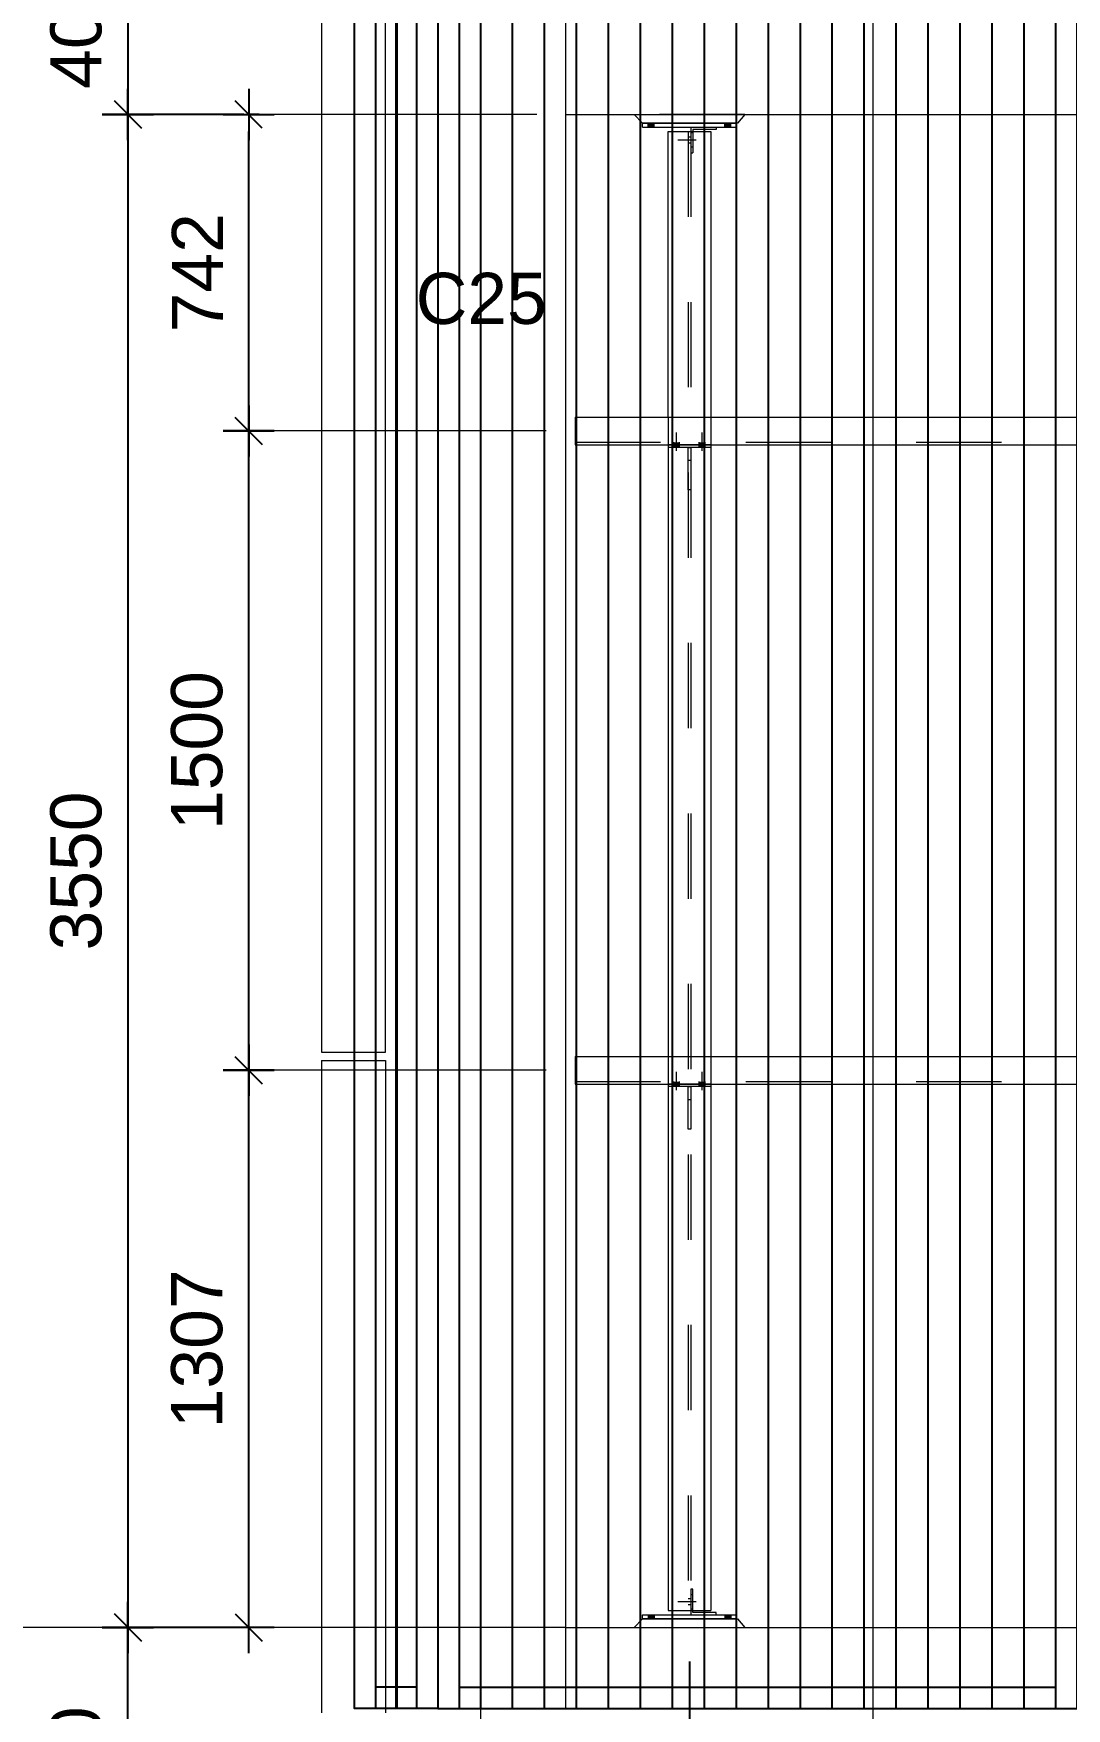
# Model space of a CAD drawing. Header units: millimetres. Extents: x 663313 to 1226001, y 1431724 to 1620898.
# Drawn here: x 663566.279 to 663568.703, y 1524736.338 to 1524740.268 of the extents above; entities that cross this region are included whole.
import ezdxf

# ---------------------------------------------------------------- set-up
doc = ezdxf.new("R2010")
doc.units = ezdxf.units.MM
for name, pattern in [('Grid Line', [22.225, 12.7, -3.175, 3.175, -3.175]), ('HIDDEN', [0.375, 0.25, -0.125]), ('XKITLINE00', [0]), ('XKITLINE02', [4, 2, -2])]:
    doc.linetypes.add(name, pattern=pattern)
doc.layers.get('Defpoints').update_dxf_attribs({"color": 140})
doc.layers.add('000 - 0_HIDE_OBJ_FRAMING_DEF_SUB', color=1, linetype='Continuous', plot=False)
for name, color, linetype in [('000 - D I M', 1, 'Continuous'), ('CVA044__', 2, 'Continuous'), ('VPORT', 250, 'Continuous')]:
    doc.layers.add(name, color=color, linetype=linetype)
for name, color, linetype, lineweight in [('A-GENM', 29, 'Continuous', 9), ('Bolt', 7, 'Continuous', 0), ('Part', 2, 'Continuous', 0), ('S-GRID', 1, 'Continuous', 9)]:
    doc.layers.add(name, color=color, linetype=linetype, lineweight=lineweight)
doc.styles.add('Arial', font='arial.ttf')
doc.dimstyles.new('Dim - 40 - Cen', dxfattribs={"dimscale": 0.04, "dimtxt": 3, "dimasz": 1, "dimexe": 0, "dimexo": 2.5, "dimgap": 1.5, "dimtad": 1, "dimdec": 0, "dimlfac": 1000, "dimzin": 1, "dimdsep": 46, "dimtxsty": 'Arial', "dimblk": 'CEN1', "dimcen": 0.09, "dimclrd": 1, "dimclre": 49, "dimclrt": 3, "dimadec": 0, "dimazin": 0, "dimtfac": 1, "dimtdec": 0, "dimtix": 1, "dimtofl": 0, "dimtmove": 2, "dimatfit": 3, "dimfxl": 1, "dimtfill": 1, "dimtfillclr": 256, "dimtolj": 1, "dimtzin": 0, "dimarcsym": 0})
doc.dimstyles.new('Dim - 40 - End', dxfattribs={"dimscale": 0.04, "dimtxt": 3, "dimasz": 1, "dimexe": 0, "dimexo": 2.5, "dimgap": 1.5, "dimtad": 1, "dimdec": 0, "dimlfac": 1000, "dimzin": 1, "dimdsep": 46, "dimtxsty": 'Arial', "dimblk": 'END', "dimcen": 0.09, "dimclrd": 1, "dimclre": 49, "dimclrt": 3, "dimadec": 0, "dimazin": 0, "dimtfac": 1, "dimtdec": 0, "dimtix": 1, "dimtofl": 0, "dimtmove": 2, "dimatfit": 3, "dimfxl": 1, "dimtfill": 1, "dimtfillclr": 256, "dimtolj": 1, "dimtzin": 0, "dimarcsym": 0})

# ---------------------------------------------------------------- blocks, each defined once
blk = doc.blocks.new('*A2568577')
at = {"layer": 'Part', "linetype": 'XKITLINE00', "lineweight": 0}
for p, q in [((181.249535, 135.984542), (181.249535, 106.184542)), ((182.749535, 106.184542), (182.749535, 135.984542)), ((181.249535, 106.184542), (182.749535, 106.184542)), ((181.249535, 105.984542), (181.249535, 90.684542)), ((181.249535, 105.984542), (182.749535, 105.984542)), ((182.749535, 105.984542), (182.749535, 90.684542))]:
    blk.add_line(p, q, dxfattribs=at)
blk = doc.blocks.new('*A2637632')
at = {"layer": 'Part', "linetype": 'XKITLINE00', "lineweight": 0}
for p, q in [((187.199538, 120.984542), (187.199538, 120.334542)), ((187.199538, 120.984542), (210.479556, 120.984542)), ((210.479556, 120.334542), (210.479556, 120.984542)), ((187.199538, 120.334542), (210.479556, 120.334542))]:
    blk.add_line(p, q, dxfattribs=at)
at = {"layer": 'Part', "linetype": 'XKITLINE02', "lineweight": 0}
blk.add_line((187.199538, 120.394542), (210.479556, 120.394542), dxfattribs=at)
blk = doc.blocks.new('*A2677671')
at = {"layer": 'Part', "linetype": 'XKITLINE00', "lineweight": 0}
for p, q in [((189.379781, 120.984542), (189.379781, 127.684542)), ((189.379781, 127.684542), (190.379781, 127.684542)), ((190.379781, 127.684542), (190.379781, 120.984542)), ((189.379781, 120.274542), (189.379781, 105.984542)), ((190.379781, 120.274542), (190.379781, 105.984542)), ((189.379781, 105.274542), (189.379781, 92.984542)), ((190.379781, 105.274542), (190.379781, 92.984542)), ((189.379781, 92.984542), (190.379781, 92.984542))]:
    blk.add_line(p, q, dxfattribs=at)
at = {"layer": 'Part', "linetype": 'XKITLINE02', "lineweight": 0}
for p, q in [((189.849781, 127.684542), (189.849781, 92.984542)), ((189.909781, 127.684542), (189.909781, 92.984542)), ((189.379781, 120.984542), (189.379781, 120.274542)), ((190.379781, 120.984542), (190.379781, 120.274542)), ((189.379781, 105.984542), (189.379781, 105.274542)), ((190.379781, 105.984542), (190.379781, 105.274542))]:
    blk.add_line(p, q, dxfattribs=at)
blk = doc.blocks.new('*A2678672')
at = {"layer": 'Part', "linetype": 'XKITLINE00', "lineweight": 0}
for p, q in [((188.779781, 92.784542), (188.579781, 92.584542)), ((188.779781, 92.784542), (191.009781, 92.784542)), ((191.009781, 92.784542), (191.179781, 92.584542))]:
    blk.add_line(p, q, dxfattribs=at)
at = {"layer": 'Part', "linetype": 'XKITLINE02', "lineweight": 0}
blk.add_line((188.579781, 92.584542), (191.179781, 92.584542), dxfattribs=at)
blk = doc.blocks.new('*A2682674')
at = {"layer": 'Part', "linetype": 'XKITLINE00', "lineweight": 0}
for p, q in [((188.579781, 128.084542), (188.779781, 127.884542)), ((191.009781, 127.884542), (188.779781, 127.884542)), ((191.179781, 128.084542), (191.009781, 127.884542))]:
    blk.add_line(p, q, dxfattribs=at)
at = {"layer": 'Part', "linetype": 'XKITLINE02', "lineweight": 0}
blk.add_line((191.179781, 128.084542), (188.579781, 128.084542), dxfattribs=at)
blk = doc.blocks.new('*A2683675')
at = {"layer": 'Part', "linetype": 'XKITLINE00', "lineweight": 0}
for p, q in [((189.909781, 127.784542), (189.909781, 127.684542)), ((190.509781, 127.734542), (189.959781, 127.734542)), ((189.959781, 127.734542), (189.959781, 127.684542)), ((190.509781, 127.784542), (190.509781, 127.734542))]:
    blk.add_line(p, q, dxfattribs=at)
at = {"layer": 'Part', "linetype": 'XKITLINE02', "lineweight": 0}
for p, q in [((189.909781, 127.784542), (190.509781, 127.784542)), ((189.909781, 127.684542), (189.909781, 127.184542)), ((189.959781, 127.684542), (189.959781, 127.184542)), ((189.909781, 127.184542), (189.959781, 127.184542))]:
    blk.add_line(p, q, dxfattribs=at)
blk = doc.blocks.new('*A2684676')
at = {"layer": 'Bolt', "linetype": 'XKITLINE02', "lineweight": 0}
for p, q in [((190.038981, 127.484542), (189.609781, 127.484542)), ((189.909781, 127.554542), (189.849781, 127.554542)), ((189.909781, 127.414542), (189.849781, 127.414542)), ((189.959781, 127.654542), (189.909781, 127.654542)), ((189.959781, 127.314542), (189.909781, 127.314542))]:
    blk.add_line(p, q, dxfattribs=at)
blk = doc.blocks.new('*A2705688')
at = {"layer": 'Part', "linetype": 'XKITLINE00', "lineweight": 0}
for p, q in [((187.199538, 105.984542), (187.199538, 105.334542)), ((187.199538, 105.984542), (210.479556, 105.984542)), ((210.479556, 105.334542), (210.479556, 105.984542)), ((187.199538, 105.334542), (210.479556, 105.334542))]:
    blk.add_line(p, q, dxfattribs=at)
at = {"layer": 'Part', "linetype": 'XKITLINE02', "lineweight": 0}
blk.add_line((187.199538, 105.394542), (210.479556, 105.394542), dxfattribs=at)
blk = doc.blocks.new('*A2779706')
at = {"layer": 'Bolt'}
for points in [[(189.05, 92.885), (189.05, 92.785), (188.91, 92.785), (188.91, 92.885)], [(190.85, 92.885), (190.85, 92.785), (190.71, 92.785), (190.71, 92.885)]]:
    blk.add_hatch(color=256, dxfattribs=at).paths.add_polyline_path(points, flags=17)
at = {"layer": 'Bolt', "linetype": 'XKITLINE00', "lineweight": 0}
for p, q in [((188.91, 92.885), (188.91, 92.785)), ((188.98, 92.885), (188.98, 92.785)), ((189.05, 92.885), (189.05, 92.785)), ((190.71, 92.885), (190.71, 92.785)), ((190.78, 92.885), (190.78, 92.785)), ((190.85, 92.885), (190.85, 92.785))]:
    blk.add_line(p, q, dxfattribs=at)
blk = doc.blocks.new('*A2780707')
at = {"layer": 'Part', "linetype": 'XKITLINE00', "lineweight": 0}
for p, q in [((188.779781, 92.884542), (190.979781, 92.884542)), ((188.779781, 92.784542), (188.779781, 92.884542)), ((190.979781, 92.784542), (188.779781, 92.784542)), ((190.979781, 92.884542), (190.979781, 92.784542))]:
    blk.add_line(p, q, dxfattribs=at)
blk = doc.blocks.new('*A2787708')
at = {"layer": 'Bolt', "linetype": 'XKITLINE02', "lineweight": 0}
for p, q in [((190.038981, 93.184542), (189.609781, 93.184542)), ((189.909781, 93.254542), (189.849781, 93.254542)), ((189.959781, 93.354542), (189.909781, 93.354542)), ((189.909781, 93.114542), (189.849781, 93.114542)), ((189.959781, 93.014542), (189.909781, 93.014542))]:
    blk.add_line(p, q, dxfattribs=at)
blk = doc.blocks.new('*A2788709')
at = {"layer": 'Part', "linetype": 'XKITLINE02', "lineweight": 0}
for p, q in [((189.959781, 93.484542), (189.909781, 93.484542)), ((189.909781, 93.484542), (189.909781, 92.984542)), ((189.959781, 92.984542), (189.959781, 93.484542)), ((189.909781, 92.884542), (190.509781, 92.884542))]:
    blk.add_line(p, q, dxfattribs=at)
at = {"layer": 'Part', "linetype": 'XKITLINE00', "lineweight": 0}
for p, q in [((189.909781, 92.984542), (189.909781, 92.884542)), ((189.959781, 92.934542), (189.959781, 92.984542)), ((190.509781, 92.934542), (189.959781, 92.934542)), ((190.509781, 92.884542), (190.509781, 92.934542))]:
    blk.add_line(p, q, dxfattribs=at)
blk = doc.blocks.new('*A2789710')
at = {"layer": 'Part', "linetype": 'XKITLINE00', "lineweight": 0}
for p, q in [((189.379781, 105.334542), (189.379781, 105.274542)), ((190.379781, 105.334542), (190.379781, 105.274542)), ((190.379781, 105.274542), (189.379781, 105.274542))]:
    blk.add_line(p, q, dxfattribs=at)
at = {"layer": 'Part', "linetype": 'XKITLINE02', "lineweight": 0}
blk.add_line((190.379781, 105.334542), (189.379781, 105.334542), dxfattribs=at)
blk = doc.blocks.new('*A2790711')
at = {"layer": 'Part', "linetype": 'XKITLINE00', "lineweight": 0}
for p, q in [((189.849781, 105.274542), (189.909781, 105.274542)), ((189.849781, 104.274542), (189.849781, 105.274542)), ((189.849781, 104.974542), (189.909781, 104.974542)), ((189.909781, 105.274542), (189.909781, 104.274542)), ((189.909781, 104.274542), (189.849781, 104.274542))]:
    blk.add_line(p, q, dxfattribs=at)
blk = doc.blocks.new('*A2791712')
at = {"layer": 'Bolt'}
for points in [[(189.51, 105.335), (189.51, 105.395), (189.65, 105.395), (189.65, 105.335)], [(189.51, 105.275), (189.51, 105.335), (189.65, 105.335), (189.65, 105.275)], [(190.11, 105.335), (190.11, 105.395), (190.25, 105.395), (190.25, 105.335)], [(190.11, 105.275), (190.11, 105.335), (190.25, 105.335), (190.25, 105.275)]]:
    blk.add_hatch(color=256, dxfattribs=at).paths.add_polyline_path(points, flags=17)
at = {"layer": 'Bolt', "linetype": 'XKITLINE00', "lineweight": 0}
for p, q in [((189.51, 105.335), (189.51, 105.395)), ((189.51, 105.275), (189.51, 105.335)), ((189.58, 105.195), (189.58, 105.625)), ((189.65, 105.335), (189.65, 105.395)), ((189.65, 105.275), (189.65, 105.335)), ((190.11, 105.335), (190.11, 105.395)), ((190.11, 105.275), (190.11, 105.335)), ((190.18, 105.195), (190.18, 105.625)), ((190.25, 105.335), (190.25, 105.395)), ((190.25, 105.275), (190.25, 105.335))]:
    blk.add_line(p, q, dxfattribs=at)
blk = doc.blocks.new('*A2792713')
at = {"layer": 'Part', "linetype": 'XKITLINE00', "lineweight": 0}
for p, q in [((189.379781, 120.334542), (189.379781, 120.274542)), ((190.379781, 120.274542), (189.379781, 120.274542)), ((190.379781, 120.334542), (190.379781, 120.274542))]:
    blk.add_line(p, q, dxfattribs=at)
at = {"layer": 'Part', "linetype": 'XKITLINE02', "lineweight": 0}
blk.add_line((190.379781, 120.334542), (189.379781, 120.334542), dxfattribs=at)
blk = doc.blocks.new('*A2793714')
at = {"layer": 'Part', "linetype": 'XKITLINE00', "lineweight": 0}
for p, q in [((189.849781, 120.274542), (189.909781, 120.274542)), ((189.849781, 119.274542), (189.849781, 120.274542)), ((189.909781, 120.274542), (189.909781, 119.274542)), ((189.849781, 119.974542), (189.909781, 119.974542)), ((189.909781, 119.274542), (189.849781, 119.274542))]:
    blk.add_line(p, q, dxfattribs=at)
blk = doc.blocks.new('*A2794715')
at = {"layer": 'Bolt'}
for points in [[(189.51, 120.335), (189.51, 120.395), (189.65, 120.395), (189.65, 120.335)], [(189.51, 120.275), (189.51, 120.335), (189.65, 120.335), (189.65, 120.275)], [(190.11, 120.335), (190.11, 120.395), (190.25, 120.395), (190.25, 120.335)], [(190.11, 120.275), (190.11, 120.335), (190.25, 120.335), (190.25, 120.275)]]:
    blk.add_hatch(color=256, dxfattribs=at).paths.add_polyline_path(points, flags=17)
at = {"layer": 'Bolt', "linetype": 'XKITLINE00', "lineweight": 0}
for p, q in [((189.51, 120.335), (189.51, 120.395)), ((189.51, 120.275), (189.51, 120.335)), ((189.58, 120.195), (189.58, 120.625)), ((189.65, 120.335), (189.65, 120.395)), ((189.65, 120.275), (189.65, 120.335)), ((190.11, 120.335), (190.11, 120.395)), ((190.11, 120.275), (190.11, 120.335)), ((190.18, 120.195), (190.18, 120.625)), ((190.25, 120.335), (190.25, 120.395)), ((190.25, 120.275), (190.25, 120.335))]:
    blk.add_line(p, q, dxfattribs=at)
blk = doc.blocks.new('*A2796717')
at = {"layer": 'Part', "linetype": 'XKITLINE00', "lineweight": 0}
for p, q in [((188.779781, 127.784542), (188.779781, 127.884542)), ((188.779781, 127.884542), (190.979781, 127.884542)), ((188.779781, 127.784542), (190.979781, 127.784542)), ((190.979781, 127.884542), (190.979781, 127.784542))]:
    blk.add_line(p, q, dxfattribs=at)
blk = doc.blocks.new('*A2797718')
at = {"layer": 'Bolt'}
for points in [[(189.05, 127.885), (189.05, 127.785), (188.91, 127.785), (188.91, 127.885)], [(190.85, 127.885), (190.85, 127.785), (190.71, 127.785), (190.71, 127.885)]]:
    blk.add_hatch(color=256, dxfattribs=at).paths.add_polyline_path(points, flags=17)
at = {"layer": 'Bolt', "linetype": 'XKITLINE00', "lineweight": 0}
for p, q in [((188.91, 127.785), (188.91, 127.885)), ((188.98, 127.785), (188.98, 127.885)), ((189.05, 127.785), (189.05, 127.885)), ((190.71, 127.785), (190.71, 127.885)), ((190.78, 127.785), (190.78, 127.885)), ((190.85, 127.785), (190.85, 127.885))]:
    blk.add_line(p, q, dxfattribs=at)
blk = doc.blocks.new('GM_Louver Grill Vertical Z1 - Z Profile-20899003-ENT 4 ELE-2 sheet')
at = {"layer": '000 - 0_HIDE_OBJ_FRAMING_DEF_SUB'}
blk.add_line((-150989.205017, 106810), (-150989.205017, 115350), dxfattribs=at)
blk = doc.blocks.new('5')
at = {"layer": '000 - 0_HIDE_OBJ_FRAMING_DEF_SUB'}
for p, q in [((1839303.9, 106810), (1839303.9, 115350)), ((1839399.6, 115350), (1839399.6, 106810)), ((1839499.6, 115350), (1839499.6, 106810)), ((1840899.6, 106810), (1840899.6, 115350)), ((1839399.6, 106860), (1839303.9, 106860)), ((1839499.6, 106860), (1840899.6, 106860))]:
    blk.add_line(p, q, dxfattribs=at)
for points in [[(1839253.9, 115350), (1839449.6, 115350), (1839449.6, 106810), (1839253.9, 106810)], [(1840949.6, 115350), (1839449.6, 115350), (1839449.6, 106810), (1840949.6, 106810)]]:
    blk.add_lwpolyline(points, close=True, dxfattribs=at)
at = {"layer": 'A-GENM'}
for p in [(1990343.1, 0), (1990539.3, 0), (1990614.3, 0), (1990689.3, 0), (1990764.3, 0), (1990839.3, 0), (1990914.3, 0), (1990989.3, 0), (1991064.3, 0), (1991139.3, 0), (1991214.3, 0), (1991289.3, 0), (1991364.3, 0), (1991439.3, 0), (1991514.3, 0), (1991589.3, 0), (1991664.3, 0), (1991739.3, 0), (1991814.3, 0)]:
    blk.add_blockref('GM_Louver Grill Vertical Z1 - Z Profile-20899003-ENT 4 ELE-2 sheet', p, dxfattribs=at)
blk = doc.blocks.new('END')
at = {"color": 1}
for p, q in [((0, 1.5), (0, -1.5)), ((1.5, 0), (-1.5, 0))]:
    blk.add_line(p, q, dxfattribs=at)
at = {"color": 3}
blk.add_line((-0.795, -0.795), (0.795, 0.795), dxfattribs=at)
blk = doc.blocks.new('*D4169')
at = {"layer": '000 - D I M', "color": 49, "lineweight": -2, "transparency": 16777216}
for p, q in [((663566.5689, 1524736.5281), (663566.5009, 1524736.5281)), ((663566.5689, 1524735.8781), (663566.5009, 1524735.8781))]:
    blk.add_line(p, q, dxfattribs=at)
at = {"layer": '000 - D I M', "color": 1, "lineweight": -2, "transparency": 16777216}
blk.add_line((663566.5009, 1524735.9181), (663566.5009, 1524736.4881), dxfattribs=at)
at = {"layer": 'Defpoints', "color": 0, "transparency": 16777216}
for p in [(663566.5009, 1524736.5281), (663566.6689, 1524736.5281), (663566.6689, 1524735.8781)]:
    blk.add_point(p, dxfattribs=at)
at = {"layer": '000 - D I M', "color": 1, "lineweight": -2, "transparency": 16777216, "xscale": 0.04, "yscale": 0.04, "zscale": 0.04}
for p, rotation in [((663566.5009, 1524736.5281), 90), ((663566.5009, 1524735.8781), 270)]:
    blk.add_blockref('END', p, dxfattribs=dict(at, rotation=rotation))
at = {"layer": '000 - D I M', "color": 3, "transparency": 16777216, "insert": (663566.3796, 1524736.2031), "char_height": 0.12, "attachment_point": 5, "rotation": 90, "style": 'Arial', "bg_fill": 3, "box_fill_scale": 1.1, "bg_fill_color": 256, "bg_fill_true_color": 13158600, "bg_fill_transparency": 0}
blk.add_mtext('\\A1;650', dxfattribs=at)
blk = doc.blocks.new('*D4209')
at = {"layer": '000 - D I M', "color": 49, "lineweight": -2, "transparency": 16777216}
for p, q in [((663566.8001, 1524737.8356), (663566.7844, 1524737.8356)), ((663566.8001, 1524736.5281), (663566.7844, 1524736.5281))]:
    blk.add_line(p, q, dxfattribs=at)
at = {"layer": '000 - D I M', "color": 1, "lineweight": -2, "transparency": 16777216}
blk.add_line((663566.7844, 1524736.5681), (663566.7844, 1524737.7956), dxfattribs=at)
at = {"layer": 'Defpoints', "color": 0, "transparency": 16777216}
for p in [(663566.7844, 1524737.8356), (663566.9001, 1524737.8356), (663566.9001, 1524736.5281)]:
    blk.add_point(p, dxfattribs=at)
at = {"layer": '000 - D I M', "color": 1, "lineweight": -2, "transparency": 16777216, "xscale": 0.04, "yscale": 0.04, "zscale": 0.04}
for p, rotation in [((663566.7844, 1524737.8356), 90), ((663566.7844, 1524736.5281), 270)]:
    blk.add_blockref('END', p, dxfattribs=dict(at, rotation=rotation))
at = {"layer": '000 - D I M', "color": 3, "transparency": 16777216, "insert": (663566.6631, 1524737.1818), "char_height": 0.12, "attachment_point": 5, "rotation": 90, "style": 'Arial', "bg_fill": 3, "box_fill_scale": 1.1, "bg_fill_color": 256, "bg_fill_true_color": 13158600, "bg_fill_transparency": 0}
blk.add_mtext('\\A1;1307', dxfattribs=at)
blk = doc.blocks.new('*D4210')
at = {"layer": '000 - D I M', "color": 49, "lineweight": -2, "transparency": 16777216}
for p, q in [((663566.7851, 1524739.3356), (663566.7844, 1524739.3356)), ((663566.7851, 1524737.8356), (663566.7844, 1524737.8356))]:
    blk.add_line(p, q, dxfattribs=at)
at = {"layer": '000 - D I M', "color": 1, "lineweight": -2, "transparency": 16777216}
blk.add_line((663566.7844, 1524737.8756), (663566.7844, 1524739.2956), dxfattribs=at)
at = {"layer": 'Defpoints', "color": 0, "transparency": 16777216}
for p in [(663566.7844, 1524739.3356), (663566.8851, 1524739.3356), (663566.8851, 1524737.8356)]:
    blk.add_point(p, dxfattribs=at)
at = {"layer": '000 - D I M', "color": 1, "lineweight": -2, "transparency": 16777216, "xscale": 0.04, "yscale": 0.04, "zscale": 0.04}
for p, rotation in [((663566.7844, 1524739.3356), 90), ((663566.7844, 1524737.8356), 270)]:
    blk.add_blockref('END', p, dxfattribs=dict(at, rotation=rotation))
at = {"layer": '000 - D I M', "color": 3, "transparency": 16777216, "insert": (663566.6631, 1524738.5856), "char_height": 0.12, "attachment_point": 5, "rotation": 90, "style": 'Arial', "bg_fill": 3, "box_fill_scale": 1.1, "bg_fill_color": 256, "bg_fill_true_color": 13158600, "bg_fill_transparency": 0}
blk.add_mtext('\\A1;1500', dxfattribs=at)
blk = doc.blocks.new('*D4211')
at = {"layer": '000 - D I M', "color": 49, "lineweight": -2, "transparency": 16777216}
for p, q in [((663566.809, 1524740.0781), (663566.7844, 1524740.0781)), ((663566.809, 1524739.3356), (663566.7844, 1524739.3356))]:
    blk.add_line(p, q, dxfattribs=at)
at = {"layer": '000 - D I M', "color": 1, "lineweight": -2, "transparency": 16777216}
blk.add_line((663566.7844, 1524739.3756), (663566.7844, 1524740.0381), dxfattribs=at)
at = {"layer": 'Defpoints', "color": 0, "transparency": 16777216}
for p in [(663566.7844, 1524740.0781), (663566.909, 1524740.0781), (663566.909, 1524739.3356)]:
    blk.add_point(p, dxfattribs=at)
at = {"layer": '000 - D I M', "color": 1, "lineweight": -2, "transparency": 16777216, "xscale": 0.04, "yscale": 0.04, "zscale": 0.04}
for p, rotation in [((663566.7844, 1524740.0781), 90), ((663566.7844, 1524739.3356), 270)]:
    blk.add_blockref('END', p, dxfattribs=dict(at, rotation=rotation))
at = {"layer": '000 - D I M', "color": 3, "transparency": 16777216, "insert": (663566.6642, 1524739.7068), "char_height": 0.12, "attachment_point": 5, "rotation": 90, "style": 'Arial', "bg_fill": 3, "box_fill_scale": 1.1, "bg_fill_color": 256, "bg_fill_true_color": 13158600, "bg_fill_transparency": 0}
blk.add_mtext('\\A1;742', dxfattribs=at)
blk = doc.blocks.new('*D4218')
at = {"layer": '000 - D I M', "color": 49, "lineweight": -2, "transparency": 16777216}
for p, q in [((663566.758, 1524740.4781), (663566.5009, 1524740.4781)), ((663566.758, 1524740.0781), (663566.5009, 1524740.0781))]:
    blk.add_line(p, q, dxfattribs=at)
at = {"layer": '000 - D I M', "color": 1, "lineweight": -2, "transparency": 16777216}
blk.add_line((663566.5009, 1524740.4381), (663566.5009, 1524740.1181), dxfattribs=at)
at = {"layer": 'Defpoints', "color": 0, "transparency": 16777216}
for p in [(663566.858, 1524740.4781), (663566.5009, 1524740.0781), (663566.858, 1524740.0781)]:
    blk.add_point(p, dxfattribs=at)
at = {"layer": '000 - D I M', "color": 1, "lineweight": -2, "transparency": 16777216, "xscale": 0.04, "yscale": 0.04, "zscale": 0.04}
for p, rotation in [((663566.5009, 1524740.4781), 90), ((663566.5009, 1524740.0781), 270)]:
    blk.add_blockref('END', p, dxfattribs=dict(at, rotation=rotation))
at = {"layer": '000 - D I M', "color": 3, "transparency": 16777216, "insert": (663566.3796, 1524740.2781), "char_height": 0.12, "attachment_point": 5, "rotation": 90, "style": 'Arial', "bg_fill": 3, "box_fill_scale": 1.1, "bg_fill_color": 256, "bg_fill_true_color": 13158600, "bg_fill_transparency": 0}
blk.add_mtext('\\A1;400', dxfattribs=at)
blk = doc.blocks.new('*D4219')
at = {"layer": '000 - D I M', "color": 49, "lineweight": -2, "transparency": 16777216}
for p, q in [((663566.7727, 1524740.0781), (663566.5009, 1524740.0781)), ((663566.7727, 1524736.5281), (663566.5009, 1524736.5281))]:
    blk.add_line(p, q, dxfattribs=at)
at = {"layer": '000 - D I M', "color": 1, "lineweight": -2, "transparency": 16777216}
blk.add_line((663566.5009, 1524740.0381), (663566.5009, 1524736.5681), dxfattribs=at)
at = {"layer": 'Defpoints', "color": 0, "transparency": 16777216}
for p in [(663566.8727, 1524740.0781), (663566.5009, 1524736.5281), (663566.8727, 1524736.5281)]:
    blk.add_point(p, dxfattribs=at)
at = {"layer": '000 - D I M', "color": 1, "lineweight": -2, "transparency": 16777216, "xscale": 0.04, "yscale": 0.04, "zscale": 0.04}
for p, rotation in [((663566.5009, 1524740.0781), 90), ((663566.5009, 1524736.5281), 270)]:
    blk.add_blockref('END', p, dxfattribs=dict(at, rotation=rotation))
at = {"layer": '000 - D I M', "color": 3, "transparency": 16777216, "insert": (663566.3796, 1524738.3031), "char_height": 0.12, "attachment_point": 5, "rotation": 90, "style": 'Arial', "bg_fill": 3, "box_fill_scale": 1.1, "bg_fill_color": 256, "bg_fill_true_color": 13158600, "bg_fill_transparency": 0}
blk.add_mtext('\\A1;3550', dxfattribs=at)
blk = doc.blocks.new('CEN1')
at = {"color": 1}
for p, q in [((0, 1.5), (0, -1.5)), ((1.5, 0), (-1.5, 0))]:
    blk.add_line(p, q, dxfattribs=at)
at = {"color": 3}
blk.add_circle((0, 0), 0.75, dxfattribs=at)
blk = doc.blocks.new('*D4156')
at = {"layer": '000 - D I M', "color": 49, "lineweight": -2, "transparency": 16777216}
for p, q in [((663567.8185, 1524736.4481), (663567.8185, 1524735.5816)), ((663569.5983, 1524736.4355), (663569.5983, 1524735.5816))]:
    blk.add_line(p, q, dxfattribs=at)
at = {"layer": '000 - D I M', "color": 1, "lineweight": -2, "transparency": 16777216}
blk.add_line((663569.5583, 1524735.5816), (663567.8585, 1524735.5816), dxfattribs=at)
at = {"layer": 'Defpoints', "color": 0, "transparency": 16777216}
for p in [(663567.8185, 1524736.5481), (663569.5983, 1524736.5355), (663567.8185, 1524735.5816)]:
    blk.add_point(p, dxfattribs=at)
at = {"layer": '000 - D I M', "color": 1, "lineweight": -2, "transparency": 16777216, "xscale": 0.04, "yscale": 0.04, "zscale": 0.04, "rotation": 180}
blk.add_blockref('CEN1', (663567.8185, 1524735.5816), dxfattribs=at)
at = {"layer": '000 - D I M', "color": 1, "lineweight": -2, "transparency": 16777216, "xscale": 0.04, "yscale": 0.04, "zscale": 0.04}
blk.add_blockref('CEN1', (663569.5983, 1524735.5816), dxfattribs=at)
at = {"layer": '000 - D I M', "color": 3, "transparency": 16777216, "insert": (663568.7084, 1524735.7029), "char_height": 0.12, "attachment_point": 5, "style": 'Arial', "bg_fill": 3, "box_fill_scale": 1.1, "bg_fill_color": 256, "bg_fill_true_color": 13158600, "bg_fill_transparency": 0}
blk.add_mtext('\\A1;1780', dxfattribs=at)

msp = doc.modelspace()

# ---------------------------------------------------------------- hatches: boundary and pattern name
at = {"layer": 'VPORT'}
h = msp.add_hatch(dxfattribs=at)
h.set_pattern_fill('ANGLE', color=6)
h.set_pattern_definition([(235.288, (663627.358, 1524790.5456), (5.74185, -3.9776), [5.08, -1.905]), (325.288, (663627.358, 1524790.5456), (3.9776, 5.74185), [5.08, -1.905])])
h.paths.add_polyline_path([(663617.8537, 1524792.0691), (663619.0867, 1524791.215), (663617.3783, 1524788.7489), (663616.1453, 1524789.603)])
edge = h.paths.add_edge_path(flags=16)
edge.add_line((663617.5126, 1524790.4806), (663617.7194, 1524790.3374))
edge = h.paths.add_edge_path(flags=16)
edge.add_line((663617.5444, 1524790.3056), (663617.6876, 1524790.5124))
h.paths.add_polyline_path([(663612.4437, 1524784.2591), (663613.6767, 1524783.405), (663611.9683, 1524780.9389), (663610.7353, 1524781.793)])
edge = h.paths.add_edge_path(flags=16)
edge.add_line((663612.1026, 1524782.6706), (663612.3094, 1524782.5274))
edge = h.paths.add_edge_path(flags=16)
edge.add_line((663612.1344, 1524782.4956), (663612.2776, 1524782.7024))
h.paths.add_polyline_path([(663604.7567, 1524773.1621), (663605.9897, 1524772.308), (663604.2813, 1524769.8419), (663603.0483, 1524770.696)])
edge = h.paths.add_edge_path(flags=16)
edge.add_line((663604.4156, 1524771.5736), (663604.6224, 1524771.4304))
edge = h.paths.add_edge_path(flags=16)
edge.add_line((663604.4474, 1524771.3986), (663604.5906, 1524771.6054))
h.paths.add_polyline_path([(663599.8027, 1524766.0101), (663601.0357, 1524765.156), (663599.3273, 1524762.6899), (663598.0943, 1524763.544)])
edge = h.paths.add_edge_path(flags=16)
edge.add_line((663599.4616, 1524764.4216), (663599.6684, 1524764.2784))
edge = h.paths.add_edge_path(flags=16)
edge.add_line((663599.4934, 1524764.2466), (663599.6366, 1524764.4534))
h.paths.add_polyline_path([(663592.6837, 1524755.7351), (663593.9167, 1524754.881), (663592.2083, 1524752.4149), (663590.9753, 1524753.269)])
edge = h.paths.add_edge_path(flags=16)
edge.add_line((663592.3426, 1524754.1466), (663592.5494, 1524754.0034))
edge = h.paths.add_edge_path(flags=16)
edge.add_line((663592.3744, 1524753.9716), (663592.5176, 1524754.1784))
h.paths.add_polyline_path([(663585.2817, 1524745.0491), (663586.5147, 1524744.195), (663584.8063, 1524741.7289), (663583.5733, 1524742.583)])
edge = h.paths.add_edge_path(flags=16)
edge.add_line((663584.9406, 1524743.4606), (663585.1474, 1524743.3174))
edge = h.paths.add_edge_path(flags=16)
edge.add_line((663584.9724, 1524743.2856), (663585.1156, 1524743.4924))
h.paths.add_polyline_path([(663578.7897, 1524735.6781), (663580.0227, 1524734.824), (663578.3143, 1524732.3579), (663577.0813, 1524733.212)])
edge = h.paths.add_edge_path(flags=16)
edge.add_line((663578.4486, 1524734.0896), (663578.6554, 1524733.9464))
edge = h.paths.add_edge_path(flags=16)
edge.add_line((663578.4804, 1524733.9146), (663578.6236, 1524734.1214))
h.paths.add_polyline_path([(663572.2977, 1524726.3071), (663573.5307, 1524725.453), (663571.8223, 1524722.9869), (663570.5893, 1524723.841)])
edge = h.paths.add_edge_path(flags=16)
edge.add_line((663571.9566, 1524724.7186), (663572.1634, 1524724.5754))
edge = h.paths.add_edge_path(flags=16)
edge.add_line((663571.9884, 1524724.5436), (663572.1316, 1524724.7504))
h.paths.add_polyline_path([(663565.8057, 1524716.9351), (663567.0387, 1524716.081), (663565.3303, 1524713.6149), (663564.0973, 1524714.469)])
edge = h.paths.add_edge_path(flags=16)
edge.add_line((663565.4646, 1524715.3466), (663565.6714, 1524715.2034))
edge = h.paths.add_edge_path(flags=16)
edge.add_line((663565.4964, 1524715.1716), (663565.6396, 1524715.3784))
h.paths.add_polyline_path([(663559.3147, 1524707.5641), (663560.5477, 1524706.71), (663558.8393, 1524704.2439), (663557.6063, 1524705.098)])
edge = h.paths.add_edge_path(flags=16)
edge.add_line((663558.9736, 1524705.9756), (663559.1804, 1524705.8324))
edge = h.paths.add_edge_path(flags=16)
edge.add_line((663559.0054, 1524705.8006), (663559.1486, 1524706.0074))
h.paths.add_polyline_path([(663552.8227, 1524698.1931), (663554.0557, 1524697.339), (663552.3473, 1524694.8729), (663551.1143, 1524695.727)])
edge = h.paths.add_edge_path(flags=16)
edge.add_line((663552.4816, 1524696.6046), (663552.6884, 1524696.4614))
edge = h.paths.add_edge_path(flags=16)
edge.add_line((663552.5134, 1524696.4296), (663552.6566, 1524696.6364))
h.paths.add_polyline_path([(663546.3307, 1524688.8221), (663547.5637, 1524687.968), (663545.8553, 1524685.5019), (663544.6223, 1524686.356)])
edge = h.paths.add_edge_path(flags=16)
edge.add_line((663545.9896, 1524687.2336), (663546.1964, 1524687.0904))
edge = h.paths.add_edge_path(flags=16)
edge.add_line((663546.0214, 1524687.0586), (663546.1646, 1524687.2654))
h.paths.add_polyline_path([(663539.8387, 1524679.4511), (663541.0717, 1524678.597), (663539.3633, 1524676.1309), (663538.1303, 1524676.985)])
edge = h.paths.add_edge_path(flags=16)
edge.add_line((663539.4976, 1524677.8626), (663539.7044, 1524677.7194))
edge = h.paths.add_edge_path(flags=16)
edge.add_line((663539.5294, 1524677.6876), (663539.6726, 1524677.8944))
h.paths.add_polyline_path([(663533.3477, 1524670.0801), (663534.5807, 1524669.226), (663532.8723, 1524666.7599), (663531.6393, 1524667.614)])
edge = h.paths.add_edge_path(flags=16)
edge.add_line((663533.0066, 1524668.4916), (663533.2134, 1524668.3484))
edge = h.paths.add_edge_path(flags=16)
edge.add_line((663533.0384, 1524668.3166), (663533.1816, 1524668.5234))
h.paths.add_polyline_path([(663526.8557, 1524660.7091), (663528.0887, 1524659.855), (663526.3803, 1524657.3889), (663525.1473, 1524658.243)])
edge = h.paths.add_edge_path(flags=16)
edge.add_line((663526.5146, 1524659.1206), (663526.7214, 1524658.9774))
edge = h.paths.add_edge_path(flags=16)
edge.add_line((663526.5464, 1524658.9456), (663526.6896, 1524659.1524))
h.paths.add_polyline_path([(663520.3637, 1524651.3381), (663521.5967, 1524650.484), (663519.8883, 1524648.0179), (663518.6553, 1524648.872)])
edge = h.paths.add_edge_path(flags=16)
edge.add_line((663520.0226, 1524649.7496), (663520.2294, 1524649.6064))
edge = h.paths.add_edge_path(flags=16)
edge.add_line((663520.0544, 1524649.5746), (663520.1976, 1524649.7814))
h.paths.add_polyline_path([(663513.8717, 1524641.9671), (663515.1047, 1524641.113), (663513.3963, 1524638.6469), (663512.1633, 1524639.501)])
edge = h.paths.add_edge_path(flags=16)
edge.add_line((663513.5306, 1524640.3786), (663513.7374, 1524640.2354))
edge = h.paths.add_edge_path(flags=16)
edge.add_line((663513.5624, 1524640.2036), (663513.7056, 1524640.4104))
h.paths.add_polyline_path([(663507.3807, 1524632.5961), (663508.6137, 1524631.742), (663506.9053, 1524629.2759), (663505.6723, 1524630.13)])
edge = h.paths.add_edge_path(flags=16)
edge.add_line((663507.0396, 1524631.0076), (663507.2464, 1524630.8644))
edge = h.paths.add_edge_path(flags=16)
edge.add_line((663507.0714, 1524630.8326), (663507.2146, 1524631.0394))
h.paths.add_polyline_path([(663500.8887, 1524623.2251), (663502.1217, 1524622.371), (663500.4133, 1524619.9049), (663499.1803, 1524620.759)])
edge = h.paths.add_edge_path(flags=16)
edge.add_line((663500.5476, 1524621.6366), (663500.7544, 1524621.4934))
edge = h.paths.add_edge_path(flags=16)
edge.add_line((663500.5794, 1524621.4616), (663500.7226, 1524621.6684))
h.paths.add_polyline_path([(663494.3967, 1524613.8531), (663495.6297, 1524612.999), (663493.9213, 1524610.5329), (663492.6883, 1524611.387)])
edge = h.paths.add_edge_path(flags=16)
edge.add_line((663494.0556, 1524612.2646), (663494.2624, 1524612.1214))
edge = h.paths.add_edge_path(flags=16)
edge.add_line((663494.0874, 1524612.0896), (663494.2306, 1524612.2964))
h.paths.add_polyline_path([(663487.2787, 1524603.5781), (663488.5117, 1524602.724), (663486.8033, 1524600.2579), (663485.5703, 1524601.112)])
edge = h.paths.add_edge_path(flags=16)
edge.add_line((663486.9376, 1524601.9896), (663487.1444, 1524601.8464))
edge = h.paths.add_edge_path(flags=16)
edge.add_line((663486.9694, 1524601.8146), (663487.1126, 1524602.0214))
h.paths.add_polyline_path([(663481.4137, 1524595.1111), (663482.6467, 1524594.257), (663480.9383, 1524591.7909), (663479.7053, 1524592.645)])
edge = h.paths.add_edge_path(flags=16)
edge.add_line((663481.0726, 1524593.5226), (663481.2794, 1524593.3794))
edge = h.paths.add_edge_path(flags=16)
edge.add_line((663481.1044, 1524593.3476), (663481.2476, 1524593.5544))

# ---------------------------------------------------------------- linework, layer by layer
at = {"layer": 'S-GRID', "linetype": 'Grid Line'}
msp.add_line((663568.2485, 1524746.4589), (663568.2485, 1524733.7266), dxfattribs=at)
at = {"layer": 'S-GRID', "color": 251, "linetype": 'Grid Line'}
msp.add_line((663567.3285, 1524745.5142), (663567.3285, 1524734.0087), dxfattribs=at)
at = {"layer": 'S-GRID', "color": 251, "linetype": 'HIDDEN', "ltscale": 10}
for p, q in [((663567.4607, 1524740.0781), (663566.8144, 1524740.0781)), ((663567.4827, 1524739.3356), (663566.8364, 1524739.3356)), ((663567.4827, 1524737.8356), (663566.8364, 1524737.8356))]:
    msp.add_line(p, q, dxfattribs=at)
at = {"layer": 'S-GRID', "linetype": 'Grid Line', "ltscale": 0.6}
msp.add_line((663567.5285, 1524736.5281), (663564.2942, 1524736.5281), dxfattribs=at)
at = {"layer": 'S-GRID', "color": 2}
msp.add_line((663567.5285, 1524736.5281), (663569.8985, 1524736.5281), dxfattribs=at)
at = {"layer": 'S-GRID', "color": 4}
for points in [[(663567.1285, 1524744.1781), (663567.1285, 1524736.3381)], [(663567.5285, 1524736.3381), (663567.5285, 1524744.1781)]]:
    msp.add_lwpolyline(points, dxfattribs=at)
at = {"layer": 'S-GRID', "color": 2}
msp.add_lwpolyline([(663567.5285, 1524740.0781), (663569.8985, 1524740.0781)], dxfattribs=at)

# ---------------------------------------------------------------- block references
at = {"lineweight": 0, "xscale": 0.1, "yscale": 0.1, "zscale": 0.1}
for name, p in [('*A2568577', (663548.8305, 1524727.2596)), ('*A2682674', (663548.8305, 1524727.2696)), ('*A2796717', (663548.8305, 1524727.2696)), ('*A2797718', (663548.8305, 1524727.2696)), ('*A2677671', (663548.8305, 1524727.2696)), ('*A2684676', (663548.8305, 1524727.2696)), ('*A2683675', (663548.8305, 1524727.2696)), ('*A2637632', (663548.8305, 1524727.2696)), ('*A2794715', (663548.8305, 1524727.2696)), ('*A2792713', (663548.8305, 1524727.2696)), ('*A2793714', (663548.8305, 1524727.2696)), ('*A2705688', (663548.8305, 1524727.2696)), ('*A2791712', (663548.8305, 1524727.2696)), ('*A2789710', (663548.8305, 1524727.2696)), ('*A2790711', (663548.8305, 1524727.2696)), ('*A2787708', (663548.8305, 1524727.2696)), ('*A2788709', (663548.8305, 1524727.2696)), ('*A2678672', (663548.8305, 1524727.2696)), ('*A2780707', (663548.8305, 1524727.2696)), ('*A2779706', (663548.8305, 1524727.2696))]:
    msp.add_blockref(name, p, dxfattribs=at)
at = {"xscale": 0.001, "yscale": 0.001, "zscale": 0.001}
msp.add_blockref('5', (661727.7786, 1524629.5281), dxfattribs=at)

# ---------------------------------------------------------------- texts
at = {"layer": 'CVA044__', "color": 3, "style": 'Arial'}
msp.add_text('C25', height=0.12, dxfattribs=at).set_placement((663567.1762, 1524739.5866))

# ---------------------------------------------------------------- next in the draw order: dimensions: what is measured, and where the dimension line sits
at = {"layer": '000 - D I M'}
dim = msp.add_linear_dim(base=(663566.5009, 1524736.5281), p1=(663566.6689, 1524735.8781), p2=(663566.6689, 1524736.5281), angle=90, dimstyle='Dim - 40 - End', dxfattribs=at)
dim.commit()
dim.dimension.update_dxf_attribs({"geometry": '*D4169', "text_midpoint": (663566.3796, 1524736.2031)})
dim = msp.add_linear_dim(base=(663567.8185, 1524735.5816), p1=(663569.5983, 1524736.5355), p2=(663567.8185, 1524736.5481), dimstyle='Dim - 40 - Cen', dxfattribs=at)
dim.commit()
dim.dimension.update_dxf_attribs({"geometry": '*D4156', "text_midpoint": (663568.7084, 1524735.7029)})

# ---------------------------------------------------------------- next in the draw order: dimensions: what is measured, and where the dimension line sits
dim = msp.add_linear_dim(base=(663566.7844150669, 1524737.83555121), p1=(663566.9000964832, 1524736.5280512089), p2=(663566.9000964832, 1524737.835551209), angle=90, dimstyle='Dim - 40 - End', dxfattribs=at)
dim.commit()
dim.dimension.update_dxf_attribs({"geometry": '*D4209', "text_midpoint": (663566.6631053811, 1524737.181801209)})

# ---------------------------------------------------------------- next in the draw order: dimensions: what is measured, and where the dimension line sits
dim = msp.add_linear_dim(base=(663566.7844, 1524739.3356), p1=(663566.8851, 1524737.8356), p2=(663566.8851, 1524739.3356), angle=90, dimstyle='Dim - 40 - End', dxfattribs=at)
dim.commit()
dim.dimension.update_dxf_attribs({"geometry": '*D4210', "text_midpoint": (663566.6631, 1524738.5856)})

# ---------------------------------------------------------------- next in the draw order: dimensions: what is measured, and where the dimension line sits
dim = msp.add_linear_dim(base=(663566.7844150679, 1524740.0780512099), p1=(663566.9090403466, 1524739.335551209), p2=(663566.9090403466, 1524740.078051209), angle=90, dimstyle='Dim - 40 - End', dxfattribs=at)
dim.commit()
dim.dimension.update_dxf_attribs({"geometry": '*D4211', "text_midpoint": (663566.6641695021, 1524739.7068012089)})

# ---------------------------------------------------------------- next in the draw order: dimensions: what is measured, and where the dimension line sits
dim = msp.add_linear_dim(base=(663566.5009, 1524740.0781), p1=(663566.858, 1524740.4781), p2=(663566.858, 1524740.0781), angle=90, dimstyle='Dim - 40 - End', dxfattribs=at)
dim.commit()
dim.dimension.update_dxf_attribs({"geometry": '*D4218', "text_midpoint": (663566.3796, 1524740.2781)})

# ---------------------------------------------------------------- next in the draw order: dimensions: what is measured, and where the dimension line sits
dim = msp.add_linear_dim(base=(663566.5009, 1524736.5281), p1=(663566.8727, 1524740.0781), p2=(663566.8727, 1524736.5281), angle=90, dimstyle='Dim - 40 - End', dxfattribs=at)
dim.commit()
dim.dimension.update_dxf_attribs({"geometry": '*D4219', "text_midpoint": (663566.3796, 1524738.3031)})

doc.saveas('drawing.dxf')
